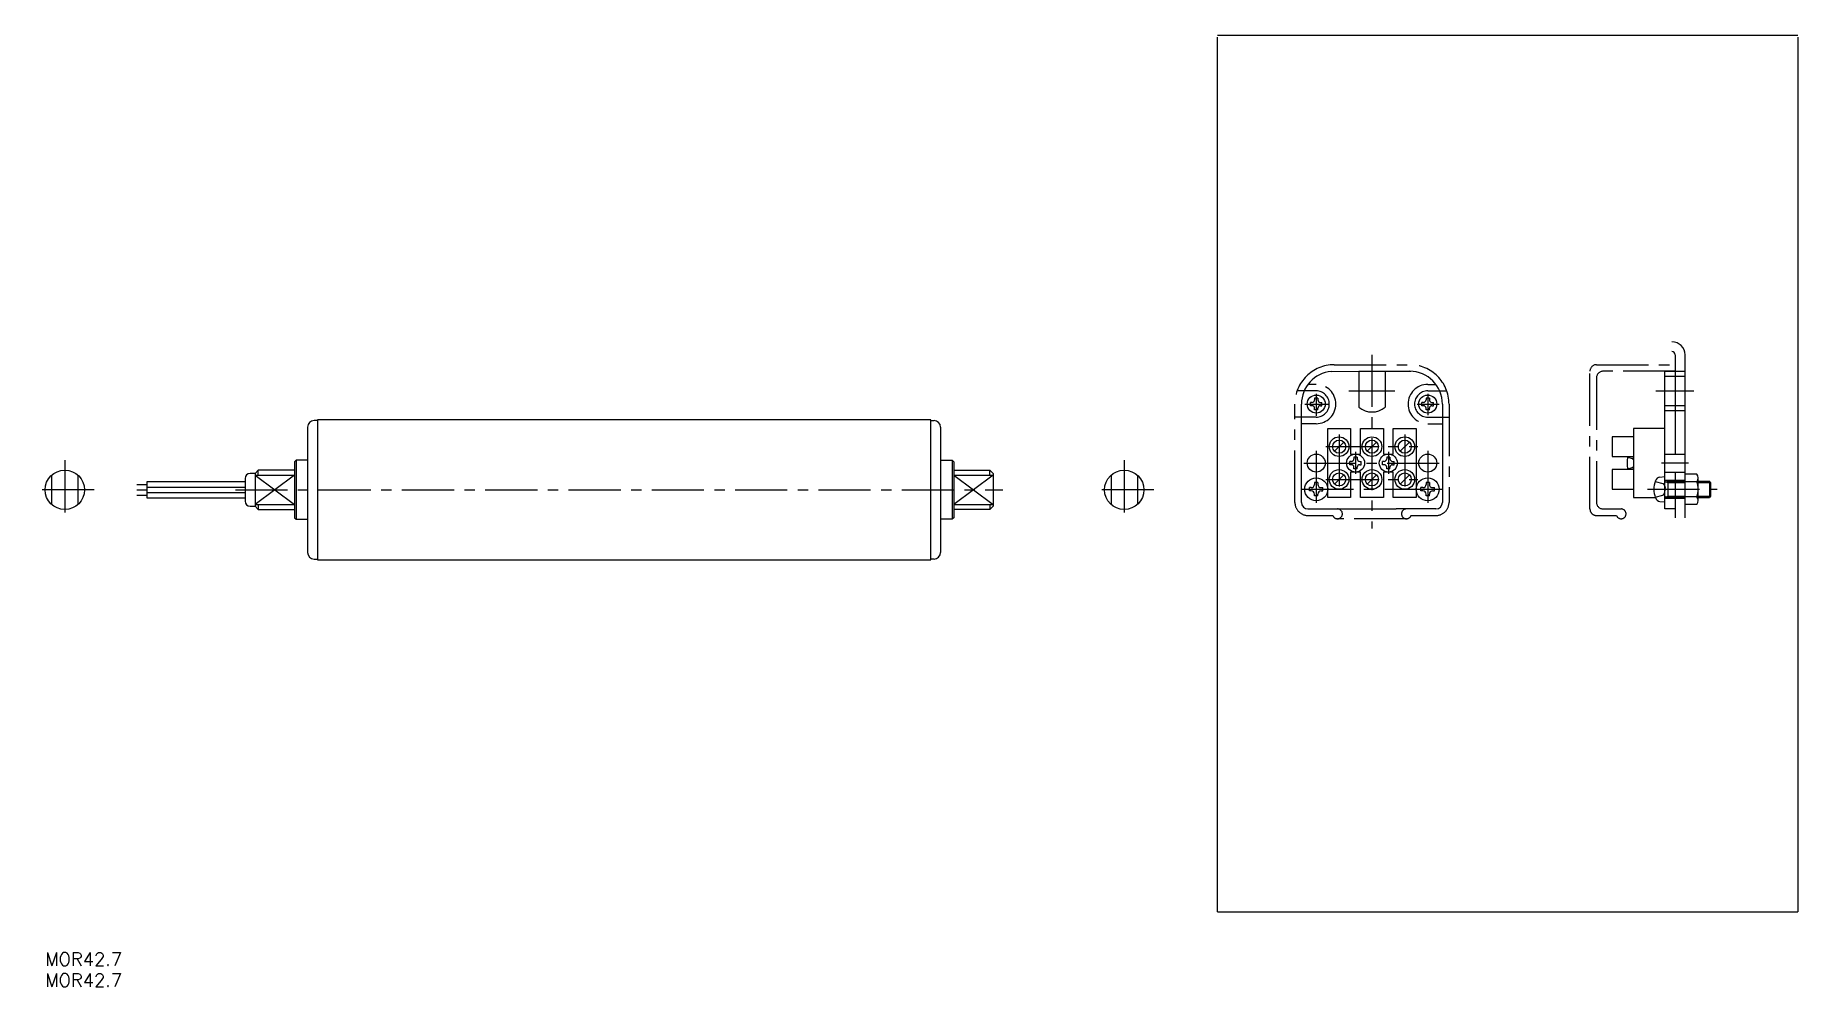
# Model space of a CAD drawing. Extents: x -3 to 534, y -13 to 277.
import ezdxf

# ---------------------------------------------------------------- set-up
doc = ezdxf.new("R2010")
doc.units = 0
doc.header["$LTSCALE"] = 0.5
doc.linetypes.add('CENTER', pattern=[50.8, 31.75, -6.35, 6.35, -6.35])
doc.linetypes.add('DASHED', pattern=[19.05, 12.7, -6.35])
for name, color, linetype in [('MSM_CENTER', 1, 'CENTER'), ('MSM_CONTINUOUS', 7, 'CONTINUOUS'), ('MSM_DASHED', 4, 'DASHED'), ('MSM_NARROW', 5, 'CONTINUOUS'), ('MSM_PART_NUMBER', 7, 'CONTINUOUS')]:
    doc.layers.add(name, color=color, linetype=linetype)
doc.styles.get("Standard").update_dxf_attribs({"font": 'txt.shx', "height": 3, "bigfont": 'bigfont.shx'})

msp = doc.modelspace()

# ---------------------------------------------------------------- linework, layer by layer
at = {"layer": 'MSM_CENTER'}
for p, q in [((404.51, 179.92), (404.51, 126.92)), ((393.01, 176.92), (416.01, 176.92)), ((400.51, 174.9), (408.51, 174.91)), ((470.97, 132.92), (470.97, 174.92)), ((472.97, 176.92), (496.97, 176.92)), ((472.97, 172.92), (472.97, 134.92)), ((496.97, 174.92), (474.97, 174.92)), ((387.51, 168.92), (381.7, 168.92)), ((387.51, 170.92), (385.01, 170.92)), ((387.51, 168.04), (387.51, 161.37)), ((397.51, 168.92), (411.51, 168.92)), ((421.51, 170.92), (424.01, 170.92)), ((421.51, 168.92), (427.32, 168.92)), ((421.51, 168.04), (421.51, 161.57)), ((491.03, 168.92), (502.68, 168.92)), ((381.01, 134.92), (381.01, 164.92)), ((384.01, 164.92), (391.38, 164.92)), ((418.27, 164.92), (425.02, 164.92)), ((428.01, 164.92), (428.01, 134.92)), ((387.51, 160.92), (381.01, 160.92)), ((387.51, 158.92), (383.01, 158.92)), ((421.51, 160.92), (428.01, 160.92)), ((421.51, 158.92), (426.01, 158.92)), ((387.51, 150.67), (387.51, 134.42)), ((390.44, 151.92), (418.45, 151.92)), ((394.51, 155.66), (394.51, 138.17)), ((414.51, 155.66), (414.51, 138.17)), ((421.51, 150.67), (421.51, 134.42)), ((6, 147.75), (6, 129.75)), ((329, 147.75), (329, 129.75)), ((383.76, 146.92), (425.26, 146.92)), ((399.51, 150.32), (399.51, 143.62)), ((409.51, 150.32), (409.51, 143.62)), ((500.97, 146.92), (492.77, 146.92)), ((390.44, 141.92), (418.45, 141.92)), ((15, 138.75), (-3, 138.75)), ((58, 138.75), (292, 138.75)), ((338, 138.75), (320, 138.75)), ((383.01, 138.92), (426.01, 138.92)), ((418.01, 138.92), (426.01, 138.92)), ((488.47, 138.92), (509.77, 138.92)), ((385.01, 130.92), (392.59, 130.92)), ((415.01, 129.92), (394.01, 129.92)), ((416.43, 130.92), (424.01, 130.92)), ((472.97, 130.92), (478.97, 130.92)), ((474.97, 132.92), (480.47, 132.92))]:
    msp.add_line(p, q, dxfattribs=at)
for centre, radius, start, end in [((393.01, 164.92), 12, 90, 180), ((416.01, 164.92), 12, 0, 90), ((472.97, 174.92), 2, 90, 180), ((474.97, 172.92), 2, 90, 180), ((387.51, 164.92), 6, 270, 90), ((387.51, 164.92), 4, 270, 90), ((421.51, 164.92), 6, 90, 270), ((421.51, 164.92), 4, 90, 270), ((385.01, 134.92), 4, 179.9998, 270), ((424.01, 134.92), 4, 270, 0.0002), ((474.97, 134.92), 2, 180, 270), ((394.01, 131.42), 1.5, 198.4347, 269.9997), ((394.01, 131.42), 1.5, 270, 90), ((415.01, 131.42), 1.5, 90, 270), ((415.01, 131.42), 1.5, 269.9997, 341.5653), ((472.97, 132.92), 2, 179.9996, 270), ((480.47, 131.42), 1.5, 198.4353, 89.9995)]:
    msp.add_arc(centre, radius, start, end, dxfattribs=at)
at = {"layer": 'MSM_CONTINUOUS'}
for p, q in [((357.47, 277.41), (534.32, 277.41)), ((357.47, 10), (357.47, 276.86)), ((534.32, 276.86), (534.32, 10)), ((496.97, 179.91), (496.97, 149.67)), ((499.97, 130.22), (499.97, 179.91)), ((392.13, 174.88), (400.51, 174.9)), ((400.51, 174.9), (400.51, 163.98)), ((408.51, 174.91), (408.51, 163.98)), ((408.51, 174.91), (416.38, 174.91)), ((493.77, 132.92), (493.77, 174.92)), ((493.77, 174.92), (496.97, 174.92)), ((388.01, 166.67), (387.01, 166.67)), ((387.01, 166.67), (387.01, 166.22)), ((388.01, 166.67), (388.01, 166.22)), ((422.01, 166.67), (421.01, 166.67)), ((421.01, 166.67), (421.01, 166.22)), ((422.01, 166.67), (422.01, 166.22)), ((383.01, 134.92), (383.01, 164.92)), ((386.21, 165.42), (385.76, 165.42)), ((385.76, 164.42), (385.76, 165.42)), ((386.21, 164.42), (385.76, 164.42)), ((387.01, 163.17), (387.01, 163.62)), ((388.01, 163.17), (387.01, 163.17)), ((388.01, 163.17), (388.01, 163.62)), ((388.81, 165.42), (389.26, 165.42)), ((388.81, 164.42), (389.26, 164.42)), ((389.26, 164.42), (389.26, 165.42)), ((420.21, 165.42), (419.76, 165.42)), ((419.76, 164.42), (419.76, 165.42)), ((420.21, 164.42), (419.76, 164.42)), ((421.01, 163.17), (421.01, 163.62)), ((422.01, 163.17), (421.01, 163.17)), ((422.01, 163.17), (422.01, 163.62)), ((422.81, 165.42), (423.26, 165.42)), ((422.81, 164.42), (423.26, 164.42)), ((423.26, 164.42), (423.26, 165.42)), ((426.01, 164.92), (426.01, 134.92)), ((80, 157.85), (80, 119.65)), ((83, 159.85), (82, 159.85)), ((270, 160.1), (83, 160.1)), ((83, 160.1), (83, 117.4)), ((270, 117.4), (270, 160.1)), ((270, 159.85), (271, 159.85)), ((273, 157.85), (273, 119.65)), ((391.01, 136.42), (391.01, 157.42)), ((391.01, 157.42), (398.01, 157.42)), ((398.01, 157.42), (398.01, 149.67)), ((401.01, 149.67), (401.01, 157.42)), ((401.01, 157.42), (408.01, 157.42)), ((408.01, 157.42), (408.01, 149.67)), ((411.01, 149.67), (411.01, 157.42)), ((411.01, 157.42), (418.01, 157.42)), ((418.01, 157.42), (418.01, 136.42)), ((493.77, 157.42), (484.27, 157.42)), ((484.27, 157.42), (484.27, 136.42)), ((395.93, 153.33), (393.1, 150.5)), ((405.93, 153.33), (403.1, 150.5)), ((415.93, 153.33), (413.1, 150.5)), ((484.27, 154.92), (477.77, 154.92)), ((477.77, 154.92), (477.77, 148.92)), ((76.5, 147.75), (76, 147.25)), ((76, 147.25), (76, 130.25)), ((76.5, 147.75), (76.5, 129.75)), ((80, 147.75), (76.5, 147.75)), ((273, 147.75), (276.5, 147.75)), ((276.5, 147.75), (277, 147.25)), ((276.5, 147.75), (276.5, 129.75)), ((277, 147.25), (277, 130.25)), ((397.76, 146.42), (397.76, 147.42)), ((398.21, 147.42), (397.76, 147.42)), ((398.21, 146.42), (397.76, 146.42)), ((398.01, 149.67), (401.01, 149.67)), ((400.01, 148.67), (399.01, 148.67)), ((399.01, 148.67), (399.01, 148.22)), ((399.01, 145.17), (399.01, 145.62)), ((400.01, 145.17), (399.01, 145.17)), ((400.01, 148.67), (400.01, 148.22)), ((400.01, 145.17), (400.01, 145.62)), ((400.81, 147.42), (401.26, 147.42)), ((400.81, 146.42), (401.26, 146.42)), ((401.26, 146.42), (401.26, 147.42)), ((408.21, 147.42), (407.76, 147.42)), ((407.76, 146.42), (407.76, 147.42)), ((408.21, 146.42), (407.76, 146.42)), ((408.01, 149.67), (411.01, 149.67)), ((410.01, 148.67), (409.01, 148.67)), ((409.01, 148.67), (409.01, 148.22)), ((409.01, 145.17), (409.01, 145.62)), ((410.01, 145.17), (409.01, 145.17)), ((410.01, 148.67), (410.01, 148.22)), ((410.01, 145.17), (410.01, 145.62)), ((410.81, 147.42), (411.26, 147.42)), ((410.81, 146.42), (411.26, 146.42)), ((411.26, 146.42), (411.26, 147.42)), ((477.77, 148.92), (484.27, 148.92)), ((493.77, 149.67), (499.97, 149.67)), ((2, 143.22), (2, 134.27)), ((10, 143.22), (10, 134.27)), ((28, 140.35), (31, 140.35)), ((61, 141.15), (31, 141.15)), ((31, 141.15), (31, 136.35)), ((61, 142.25), (61, 135.25)), ((64, 143.75), (62.5, 143.75)), ((65, 144.75), (64, 143.75)), ((64, 143.75), (64, 133.75)), ((64, 143.22), (76, 143.22)), ((76, 144.75), (65, 144.75)), ((65, 143.22), (65, 144.75)), ((277, 144.75), (288, 144.75)), ((277, 143.22), (289, 143.22)), ((288, 144.75), (289, 143.75)), ((288, 143.22), (288, 144.75)), ((289, 143.75), (289, 133.75)), ((325, 143.22), (325, 134.27)), ((333, 143.22), (333, 134.27)), ((388.01, 140.97), (387.01, 140.97)), ((387.01, 140.97), (387.01, 140.42)), ((388.01, 140.97), (388.01, 140.42)), ((393.1, 140.5), (395.93, 143.33)), ((401.01, 144.17), (398.01, 144.17)), ((398.01, 144.17), (398.01, 136.42)), ((401.01, 136.42), (401.01, 144.17)), ((405.93, 143.33), (403.1, 140.5)), ((411.01, 144.17), (408.01, 144.17)), ((408.01, 144.17), (408.01, 136.42)), ((411.01, 136.42), (411.01, 144.17)), ((415.93, 143.33), (413.1, 140.5)), ((422.01, 140.97), (421.01, 140.97)), ((421.01, 140.97), (421.01, 140.42)), ((422.01, 140.97), (422.01, 140.42)), ((484.27, 144.92), (477.77, 144.92)), ((477.77, 144.92), (477.77, 138.92)), ((492.31, 142.64), (493.77, 142.77)), ((493.77, 144.17), (499.97, 144.17)), ((493.77, 141.67), (499.97, 141.67)), ((493.97, 141.22), (494.77, 141.42)), ((494.77, 136.42), (494.77, 141.42)), ((494.77, 141.42), (499.97, 141.42)), ((496.97, 144.17), (496.97, 130.22)), ((503.55, 143.54), (499.97, 143.54)), ((503.55, 141.23), (499.97, 141.23)), ((503.97, 135.45), (503.97, 142.38)), ((503.97, 141.42), (507.37, 141.42)), ((507.77, 141.02), (507.37, 141.42)), ((507.37, 141.42), (507.37, 136.42)), ((507.77, 141.02), (507.77, 136.82)), ((28, 138.75), (31, 138.75)), ((28, 137.15), (31, 137.15)), ((31, 139.55), (61, 139.55)), ((31, 137.95), (61, 137.95)), ((31, 136.35), (61, 136.35)), ((386.01, 139.42), (385.46, 139.42)), ((385.46, 138.42), (385.46, 139.42)), ((386.01, 138.42), (385.46, 138.42)), ((387.01, 136.87), (387.01, 137.42)), ((388.01, 136.87), (387.01, 136.87)), ((388.01, 136.87), (388.01, 137.42)), ((389.01, 139.42), (389.56, 139.42)), ((389.01, 138.42), (389.56, 138.42)), ((389.56, 138.42), (389.56, 139.42)), ((398.01, 136.42), (391.01, 136.42)), ((408.01, 136.42), (401.01, 136.42)), ((418.01, 136.42), (411.01, 136.42)), ((420.01, 139.42), (419.46, 139.42)), ((419.46, 138.42), (419.46, 139.42)), ((420.01, 138.42), (419.46, 138.42)), ((421.01, 136.87), (421.01, 137.42)), ((422.01, 136.87), (421.01, 136.87)), ((422.01, 136.87), (422.01, 137.42)), ((423.01, 139.42), (423.56, 139.42)), ((423.01, 138.42), (423.56, 138.42)), ((423.56, 138.42), (423.56, 139.42)), ((477.77, 138.92), (484.27, 138.92)), ((484.27, 136.42), (490.88, 136.42)), ((492.31, 135.2), (493.77, 135.07)), ((493.77, 136.17), (499.97, 136.17)), ((493.97, 136.62), (494.77, 136.42)), ((494.77, 136.42), (499.97, 136.42)), ((503.55, 136.61), (499.97, 136.61)), ((503.97, 136.42), (507.37, 136.42)), ((507.77, 136.82), (507.37, 136.42)), ((62.5, 133.75), (64, 133.75)), ((64, 134.27), (76, 134.27)), ((64, 133.75), (65, 132.75)), ((65, 134.27), (65, 132.75)), ((65, 132.75), (76, 132.75)), ((76, 130.25), (76.5, 129.75)), ((76.5, 129.75), (80, 129.75)), ((276.5, 129.75), (273, 129.75)), ((277, 130.25), (276.5, 129.75)), ((277, 134.27), (289, 134.27)), ((288, 132.75), (277, 132.75)), ((288, 134.27), (288, 132.75)), ((289, 133.75), (288, 132.75)), ((385.01, 132.92), (411.89, 132.92)), ((424.01, 132.92), (411.89, 132.92)), ((496.97, 132.92), (493.77, 132.92)), ((503.55, 134.3), (499.97, 134.3)), ((82, 117.65), (83, 117.65)), ((83, 117.4), (270, 117.4)), ((271, 117.65), (270, 117.65)), ((357.47, 10), (534.32, 10))]:
    msp.add_line(p, q, dxfattribs=at)
for centre, radius in [((387.51, 164.92), 2.75), ((421.51, 164.92), 2.75), ((394.51, 151.92), 3), ((394.51, 151.92), 2), ((404.51, 151.92), 3), ((404.51, 151.92), 2), ((414.51, 151.92), 3), ((414.51, 151.92), 2), ((387.51, 146.92), 2.75), ((399.51, 146.92), 2.75), ((409.51, 146.92), 2.75), ((421.51, 146.92), 2.75), ((6, 138.75), 6), ((329, 138.75), 6), ((387.51, 138.92), 3.5), ((394.51, 141.92), 3), ((394.51, 141.92), 2), ((404.51, 141.92), 3), ((404.51, 141.92), 2), ((414.51, 141.92), 3), ((414.51, 141.92), 2), ((421.51, 138.92), 3.5)]:
    msp.add_circle(centre, radius, dxfattribs=at)
for centre, radius, start, end in [((495.97, 179.91), 4, 0, 90), ((495.97, 179.91), 1, 0, 90), ((393.01, 164.92), 10, 95.0698, 180.0002), ((416.01, 164.92), 10, 0, 90), ((386.21, 166.22), 0.8, 270.0009, 0.0013), ((386.21, 163.62), 0.8, 359.9987, 89.9991), ((388.81, 166.22), 0.8, 179.9987, 269.9991), ((388.81, 163.62), 0.8, 90.0009, 180.0013), ((404.51, 168.59), 6.1, 229.0244, 310.9756), ((420.21, 166.22), 0.8, 270.0009, 0.0013), ((420.21, 163.62), 0.8, 359.9987, 89.9991), ((422.81, 166.22), 0.8, 179.9987, 269.9991), ((422.81, 163.62), 0.8, 90.0009, 180.0013), ((82, 157.85), 2, 90, 180), ((271, 157.85), 2, 0, 90), ((398.21, 148.22), 0.8, 270.0009, 0.0013), ((398.21, 145.62), 0.8, 359.9987, 89.9991), ((400.81, 148.22), 0.8, 179.9987, 269.9991), ((400.81, 145.62), 0.8, 90.0009, 180.0013), ((408.21, 148.22), 0.8, 270.0009, 0.0013), ((408.21, 145.62), 0.8, 359.9987, 89.9991), ((410.81, 148.22), 0.8, 179.9987, 269.9991), ((410.81, 145.62), 0.8, 90.0009, 180.0013), ((489.27, 146.92), 7, 163.7434, 180.0001), ((489.27, 146.92), 7, 179.9996, 196.2566), ((62.5, 142.25), 1.5, 90, 180), ((386.01, 140.42), 1, 270, 0), ((389.01, 140.42), 1, 180, 270), ((420.01, 140.42), 1, 270, 0), ((423.01, 140.42), 1, 180, 270), ((498.17, 138.92), 7.71, 160.6324, 199.3676), ((492.45, 141.05), 1.6, 95.0001, 164.5065), ((493.97, 141.42), 0.2, 180.0009, 269.9991), ((502.15, 142.38), 1.81, 320.4624, 39.5376), ((497.33, 138.92), 6.63, 339.6249, 20.3751), ((62.5, 135.25), 1.5, 180, 270), ((385.01, 134.92), 2, 180, 270), ((386.01, 137.42), 1, 0, 90), ((389.01, 137.42), 1, 90, 180), ((420.01, 137.42), 1, 0, 90), ((423.01, 137.42), 1, 90, 180), ((424.01, 134.92), 2, 270, 0), ((492.45, 136.79), 1.6, 195.4935, 264.9999), ((493.97, 136.42), 0.2, 90.0009, 179.9991), ((502.15, 135.45), 1.81, 320.4624, 39.5376), ((82, 119.65), 2, 180, 270), ((271, 119.65), 2, 270, 0)]:
    msp.add_arc(centre, radius, start, end, dxfattribs=at)
at = {"layer": 'MSM_DASHED'}
for p, q in [((493.77, 174.91), (499.97, 174.91)), ((493.77, 173.38), (499.97, 173.38)), ((493.77, 164.43), (499.97, 164.43)), ((493.77, 162.91), (499.97, 162.91)), ((482.49, 148.67), (483.87, 148.3)), ((482.49, 145.17), (483.87, 145.54)), ((490.84, 141.28), (493.15, 140.66)), ((493.65, 140.17), (493.9, 139.23)), ((490.84, 136.55), (493.15, 137.17)), ((493.65, 137.67), (493.9, 138.61))]:
    msp.add_line(p, q, dxfattribs=at)
for centre, radius, start, end in [((483.74, 147.82), 0.5, 15.0092, 74.9908), ((483.74, 146.02), 0.5, 285.0092, 344.9908), ((492.97, 139.99), 0.7, 15.0024, 75.0011), ((492.97, 137.85), 0.7, 284.9989, 344.9976), ((492.74, 138.92), 1.2, 345.0003, 14.9997)]:
    msp.add_arc(centre, radius, start, end, dxfattribs=at)
at = {"layer": 'MSM_NARROW'}
for p, q in [((64, 143.22), (76, 134.27)), ((76, 143.22), (64, 134.27)), ((277, 143.22), (289, 134.27)), ((289, 143.22), (277, 134.27)), ((493.97, 141.22), (494.77, 141.02)), ((494.77, 141.02), (499.97, 141.02)), ((503.97, 141.02), (507.77, 141.02)), ((493.97, 136.62), (494.77, 136.82)), ((494.77, 136.82), (499.97, 136.82)), ((503.97, 136.82), (507.77, 136.82))]:
    msp.add_line(p, q, dxfattribs=at)

# ---------------------------------------------------------------- texts
at = {"layer": 'MSM_PART_NUMBER'}
for p in [(0, -6.42), (0, -12.83)]:
    msp.add_text('MOR42.7', height=4, dxfattribs=at).set_placement(p)

doc.saveas('drawing.dxf')
